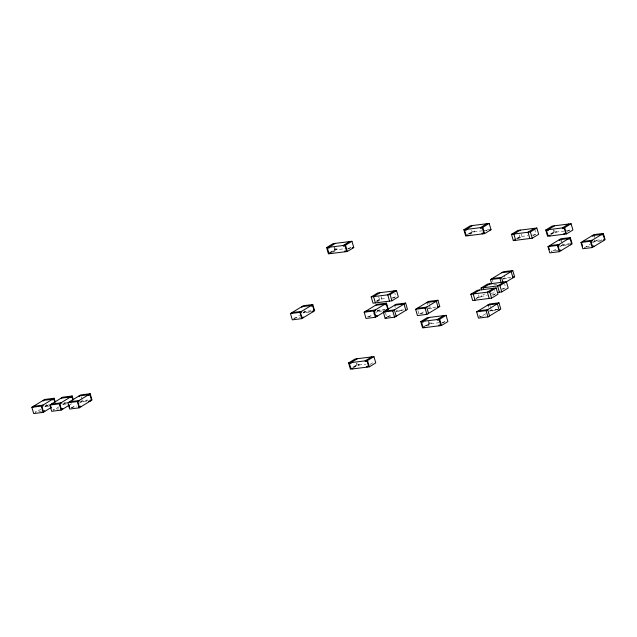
<?xml version="1.0" encoding="UTF-8"?>
<svg xmlns="http://www.w3.org/2000/svg" width="637" height="637" viewBox="0 0 637 637"><rect width="100%" height="100%" fill="white"/><g stroke="black" fill="none" stroke-linecap="round" stroke-linejoin="round"><path stroke-width="0.48" stroke-dasharray="3.19 2.39" d="M48.715 406.239L44.94 406.717L44.733 406.016L48.778 404.925M40.919 409.161L35.29 412.593L35.091 411.892L41.708 411.056M44.94 406.717L46.541 405.737L45.76 403.046M58.922 406.9L53.301 410.324L53.094 409.623L58.771 408.914M62.745 403.747L62.944 404.447L64.552 403.468L63.764 400.777M69.99 404.726L71.591 403.747M86.624 401.469L80.955 402.178L80.748 401.485L81.95 400.753L87.627 400.036M71.312 408.062L76.129 405.116M79.346 403.157L82.563 401.199L81.249 396.716M329.632 252.594L335.253 249.171L337.029 248.948L337.236 249.64L332.41 252.578M329.241 253.367L334.871 249.943L346.687 248.454M331.407 252.371L337.029 248.948M347.993 249.123L351.21 247.164M309.224 312.265L303.554 312.982L303.347 312.281L304.55 311.549L311.167 310.713M293.912 318.858L299.533 315.426M303.554 312.982L305.163 312.003L304.375 309.311M467.693 234.257L472.511 231.319L474.286 231.096L474.485 231.788L470.472 234.241M468.912 234.05L472.128 232.091L482.05 230.841M469.461 234.034L474.286 231.096M486.055 230.777L488.468 229.312L488.667 230.005L482.997 230.721M376.244 301.229L379.453 299.271L386.548 298.379M376.793 301.213L381.611 298.275M377 301.914L381.818 298.976L381.141 296.651M392.583 298.45L395.792 296.492L394.844 293.235M381.985 311.007L377.263 311.604L377.056 310.904L378.259 310.171L384.875 309.335M368.417 316.987L374.851 313.07M375.655 312.584L378.864 310.625M387.559 316.908L392.384 313.969M403.762 309.877L396.198 310.824L396.405 311.525L398.006 310.545L403.683 309.829M516.535 238.644L519.752 236.685L527.786 235.674M517.093 238.628L521.91 235.69M518.096 238.835L522.117 236.391L521.432 234.066M532.874 235.865L535.287 234.392M550.384 234.05L554.405 231.605L556.181 231.382L556.38 232.075L553.171 234.034M420.667 313.603L424.688 311.159M436.058 307.058L428.502 308.013L428.701 308.706L430.309 307.727L429.521 305.035M550.806 234.336L554.015 232.378L563.944 231.127M551.355 234.32L556.181 231.382M567.145 231.557L570.354 229.599L570.561 230.291L564.892 231.008M353.232 366.96L357.246 364.515L359.021 364.292L359.22 364.985L356.011 366.944M353.646 367.246L356.863 365.288L365.837 364.157M353.392 367.716L359.021 364.292M423.772 326.63L429.394 323.206L431.169 322.983L431.376 323.676L428.16 325.634M425.795 325.937L429.012 323.978L440.828 322.489M426.344 325.921L431.169 322.983M510.818 277.302L503.334 278.297L503.541 278.998L505.149 278.019L504.361 275.327M553.035 250.93L556.252 248.971M559.469 247.013L562.686 245.054L560.847 238.771M475.879 298.562L479.096 296.603L487.13 295.592M476.428 298.546L481.253 295.608L481.461 296.309L477.439 298.753M369.986 364.468L373.202 362.509L373.401 363.201M442.134 323.158L445.351 321.199L447.118 320.976M493.022 295.297L495.435 293.824L494.479 290.568M502.426 289.564L505.643 287.606L504.687 284.349M600.707 241.049L594.09 241.877L593.883 241.176L595.093 240.444M591.677 243.35L584.447 247.753L584.24 247.06L590.857 246.224M592.482 242.856L595.699 240.897M485.728 313.715L480.099 317.146L478.944 313.189M497.967 309.455L491.35 310.291L489.742 311.27L496.358 310.434M347.635 248.334L351.409 247.857M532.516 235.077L536.29 234.607M562.081 244.6L569.637 243.645M596.033 240.324L601.71 239.616M569.382 244.266L560.871 245.333L561.078 246.033L568.642 245.078M593.883 241.176L602.395 240.109M557.845 250.381L551.228 251.209L551.435 251.91M503.541 278.998L509.21 278.281M392.217 297.662L395.051 297.312M496.733 284.516L493.898 284.874L493.691 284.174M303.347 312.281L311.78 311.167M502.06 288.776L503.955 288.545M293.705 318.158L300.322 317.322M482.87 294.302L485.235 294.007M490.904 293.291L495.634 292.702M491.852 295.003L495.634 294.525M377.056 310.904L385.56 309.837M396.405 311.525L402.074 310.808M428.701 308.706L434.378 307.997M367.414 316.78L371.196 316.302M387.495 316.581L392.225 315.992M419.799 313.77L425.468 313.054M489.542 310.569L498.046 309.502M479.892 316.446L485.569 315.729M441.767 322.37L445.55 321.892L445.351 321.199M63.947 403.014L66.781 402.656M44.733 406.016L48.516 405.538M63.684 403.627L66.519 403.277M80.748 401.485L87.365 400.649M62.944 404.447L66.726 403.969M71.105 407.362L76.774 406.645M593.859 234.623L594.647 237.314M593.66 235.563L594.138 237.187M560.648 239.719L561.125 241.343M553.927 229.973L554.405 231.605M553.235 229.686L554.015 232.378M534.666 229.025L536.091 233.906M519.227 234.894L519.752 236.685M492.266 279.293L492.974 281.729M471.603 230.291L472.128 232.091M489.511 304.008L490.299 306.7M490.562 307.599L491.35 310.291M488.109 305.688L488.587 307.313M478.57 294.812L479.096 296.603M428.478 301.452L429.258 304.144M427.069 303.124L427.546 304.757M428.924 321.574L429.394 323.206M428.223 321.287L429.012 323.978M417.904 310.633L418.851 313.89M394.773 305.943L395.243 307.567M385.361 312.632L386.317 315.888M378.665 296.579L379.453 299.271M334.783 247.538L335.253 249.171M334.083 247.252L334.871 249.943M356.768 362.883L357.246 364.515M356.338 363.488L356.863 365.288"/><path stroke-width="0.96" d="M51.175 407.481L43.141 412.378L33.689 413.572L31.85 407.29L44.709 399.455L54.161 398.268L55.212 401.851M31.85 407.29L41.301 406.103L54.161 398.268M69.186 405.22L61.144 410.117L51.693 411.303L49.861 405.028L62.713 397.193L72.172 395.999L73.215 399.59M49.861 405.028L59.313 403.834L72.172 395.999M67.864 402.759L80.724 394.924L90.175 393.738L92.015 400.012L79.155 407.847L69.704 409.042L67.864 402.759L77.316 401.573L90.175 393.738M326.606 247.578L333.032 243.66L351.942 241.28L353.774 247.562L347.348 251.48L328.437 253.86L326.606 247.578L345.509 245.197L351.942 241.28M335.396 243.366L328.971 247.283L329.17 247.976L327.402 248.199L328.827 253.088L330.603 252.865L330.802 253.558M349.578 241.582L343.144 245.5L343.351 246.193L345.127 245.97L346.552 250.859L344.776 251.082L344.983 251.774M290.464 313.555L303.323 305.72L312.775 304.534L314.614 310.808L301.755 318.643L292.303 319.838L290.464 313.555L299.916 312.369L312.775 304.534M463.863 229.726L470.289 225.809L489.192 223.428L491.031 229.71L484.606 233.628L465.695 236.008L463.863 229.726L482.766 227.345L489.192 223.428M472.654 225.514L466.22 229.431L466.427 230.124L464.652 230.347L466.085 235.236L467.853 235.013L468.06 235.706M486.835 223.73L480.402 227.648L480.609 228.341L482.376 228.118L483.809 233.007L482.034 233.23L482.241 233.922M371.188 296.914L377.622 292.996L396.525 290.615L398.364 296.89L391.93 300.807L373.027 303.188L371.188 296.914L390.099 294.533L396.525 290.615M379.986 292.694L373.553 296.611L375.392 302.893M375.424 305.322L384.875 304.136L385.082 304.828L386.285 304.096L387.718 308.977L386.508 309.717L386.715 310.41L375.464 317.266L366.012 318.46L364.173 312.178L377.032 304.343L386.484 303.156L388.323 309.431M364.173 312.178L373.624 310.991L386.484 303.156M383.315 312.098L396.174 304.263L405.626 303.077L407.465 309.359L394.606 317.194L385.154 318.381L383.315 312.098L392.766 310.912L405.626 303.077M511.487 234.328L517.913 230.403L536.824 228.03L538.655 234.305L532.229 238.222L513.326 240.603L511.487 234.328L530.39 231.948L536.824 228.03M520.278 230.108L513.852 234.026L515.683 240.308M385.154 318.381L386.755 317.401M513.326 240.603L514.927 239.623M415.619 309.287L428.478 301.452L437.93 300.258L439.761 306.54L426.901 314.375L417.45 315.562L415.619 309.287L425.07 308.093L437.93 300.258M545.75 230.013L552.183 226.095L571.086 223.714L572.926 229.997L566.492 233.914L547.589 236.295L545.75 230.013L564.661 227.632L571.086 223.714M554.548 225.801L548.115 229.718L548.322 230.411L546.546 230.634L547.979 235.523L549.747 235.3L549.954 235.993M348.598 362.923L355.024 359.005L373.927 356.624L375.766 362.907L369.341 366.824L350.43 369.205L348.598 362.923L367.501 360.542L373.927 356.624M357.389 358.711L350.955 362.628L351.162 363.321L349.387 363.544L350.82 368.433L352.587 368.21L352.794 368.903M420.746 321.613L427.172 317.696L446.083 315.323L447.915 321.597L441.489 325.515L422.578 327.896L420.746 321.613L439.649 319.241L446.083 315.323M491.764 284.054L490.45 279.571L503.31 271.736L512.761 270.55L514.6 276.824L504.958 282.701M429.537 317.401L423.111 321.319L423.31 322.019L421.543 322.242L422.968 327.123L424.736 326.9L424.943 327.593M547.987 246.607L560.847 238.771L570.298 237.585L572.137 243.86L559.278 251.695L549.827 252.889L547.987 246.607L557.439 245.42L570.298 237.585M470.831 294.246L477.256 290.329L496.167 287.948L497.999 294.222L491.573 298.148L472.662 300.521L470.831 294.246L489.734 291.865L496.167 287.948M481.556 289.819L481.039 288.028L487.464 284.11L506.367 281.729L508.207 288.004L501.773 291.921L497.521 292.463M479.621 290.026L473.195 293.944L475.027 300.226M490.45 279.571L499.902 278.385L512.761 270.55M371.57 356.927L365.136 360.845L365.343 361.537L367.111 361.314L368.544 366.203L366.769 366.426L366.976 367.119M443.718 315.618L437.285 319.535L437.492 320.228L439.267 320.005L440.693 324.894L438.917 325.117L439.124 325.81M481.039 288.028L499.941 285.647L506.367 281.729M581 242.458L593.859 234.623L603.311 233.429L605.15 239.711L592.291 247.546L582.839 248.733L581 242.458L590.459 241.264L603.311 233.429M476.659 311.843L489.511 304.008L498.97 302.822L500.801 309.096L487.942 316.931L478.491 318.126L476.659 311.843L486.111 310.657L498.97 302.822M489.455 229.909L491.031 229.71M352.197 247.761L353.774 247.562M582.608 241.479L592.06 240.284L592.267 240.985L591.064 241.718L592.49 246.599L593.692 245.866L593.899 246.567M501.701 272.716L511.153 271.529L512.992 277.804M492.059 278.592L501.51 277.406L502.904 282.175M512.705 277.063L514.6 276.824M394.566 305.242L404.017 304.056L405.857 310.338M417.219 308.308L426.679 307.114L428.51 313.396M437.874 306.779L439.761 306.54M375.177 316.525L377.072 316.286L376.865 315.594L375.663 316.326L374.23 311.445L375.44 310.705L375.233 310.012L365.781 311.198L365.988 311.899M394.319 316.446L396.214 316.215L394.375 309.932L384.923 311.119L385.122 311.819M478.26 310.864L487.719 309.678L489.55 315.952M61.112 398.173L70.564 396.978L70.763 397.679L71.973 396.947L72.921 400.195M51.462 404.049L60.921 402.855L61.12 403.555L59.918 404.288L61.343 409.169L62.553 408.436L62.752 409.137M88.511 401.23L90.406 400.992L90.199 400.299L91.409 399.558L89.976 394.677L88.774 395.41L88.567 394.717L79.115 395.903L79.322 396.604M603.542 240.69L603.343 239.99L604.545 239.257L603.12 234.376L601.909 235.109L601.71 234.408L592.251 235.602L592.458 236.295M590.459 241.264L592.291 247.546M581.605 242.904L582.56 246.161M568.929 224.71L568.722 224.017L562.296 227.935L562.503 228.627L564.271 228.404L565.704 233.293L563.928 233.516L564.135 234.209M570.529 244.839L570.322 244.146L571.532 243.414L570.099 238.525L568.897 239.265L568.69 238.564L559.238 239.751L559.445 240.452M564.661 227.632L566.492 233.914M560.886 250.715L560.679 250.023L559.477 250.755L558.044 245.874L559.254 245.141L559.047 244.441L549.596 245.627L549.803 246.328M557.439 245.42L559.278 251.695M548.592 247.06L549.309 249.505M534.666 229.025L534.459 228.325L528.025 232.242L529.865 238.525M530.39 231.948L532.229 238.222M504.209 282.724L504.01 282.024L497.577 285.941L499.416 292.224M499.902 278.385L501.215 282.868M499.941 285.647L501.773 291.921M482.766 227.345L484.606 233.628M494.001 288.943L493.802 288.243L487.369 292.16L489.208 298.442M499.193 310.076L497.362 303.801L487.91 304.988L488.109 305.688M490.028 284.508L489.829 283.807L483.395 287.725L483.602 288.426M489.734 291.865L491.573 298.148M486.111 310.657L487.942 316.931M438.152 307.52L436.321 301.237L426.87 302.432L427.069 303.124M439.649 319.241L441.489 325.515M425.07 308.093L426.901 314.375M394.367 291.611L394.16 290.91L387.734 294.827L389.565 301.11M390.099 294.533L391.93 300.807M392.766 310.912L394.606 317.194M373.624 310.991L375.464 317.266M345.509 245.197L347.348 251.48M367.501 360.542L369.341 366.824M313.006 311.788L312.799 311.095L314.009 310.354L312.576 305.473L311.374 306.206L311.167 305.513L301.715 306.7L301.922 307.4M303.363 317.664L303.156 316.971L301.954 317.704L300.521 312.823L301.731 312.082L301.524 311.389L292.072 312.576L292.279 313.277M299.916 312.369L301.755 318.643M80.764 406.868L80.557 406.175L79.354 406.908L77.921 402.027L79.131 401.286L78.924 400.593L69.473 401.78L69.68 402.48M77.316 401.573L79.155 407.847M68.947 404.837L69.664 407.282M59.313 403.834L61.144 410.117M54.917 402.465L53.962 399.208L52.76 399.94L52.553 399.248L43.101 400.434L43.308 401.135M50.466 405.474L51.175 407.919M44.749 411.398L44.542 410.706L43.34 411.438L41.907 406.557L43.117 405.817L42.91 405.124L33.458 406.31L33.657 407.011M41.301 406.103L43.141 412.378"/></g></svg>
